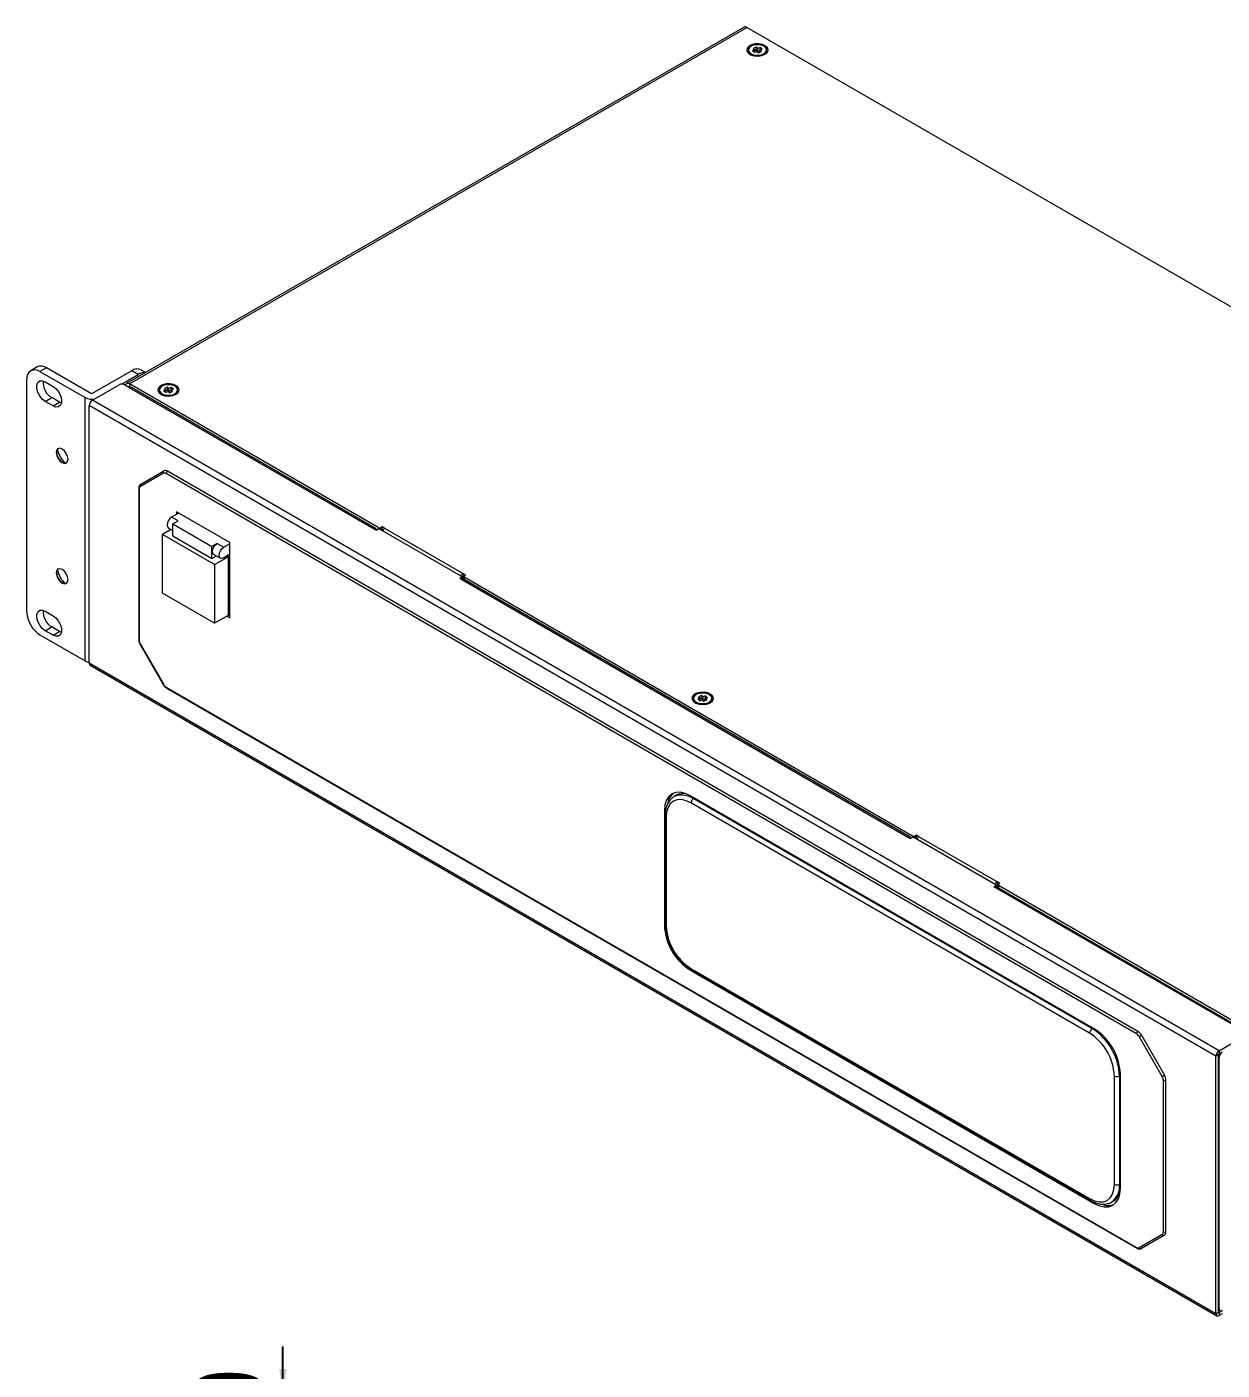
# Model space of a CAD drawing. Header units: millimetres. Extents: x 46 to 564, y 11 to 440.
# Drawn here: x 314.1 to 476.3, y 258.2 to 440.4 of the extents above; entities that cross this region are included whole.
import ezdxf

# ---------------------------------------------------------------- set-up
doc = ezdxf.new("R2010")
doc.units = ezdxf.units.MM
doc.layers.add('圖層0', color=5, linetype='Continuous')
doc.styles.add('SLDTEXTSTYLE0', font='TXT', dxfattribs={"width": 0.75})
doc.dimstyles.new('SLDDIMSTYLE1', dxfattribs={"dimtxt": 9.260417, "dimasz": 3.302, "dimexe": 0, "dimexo": 0.0625, "dimgap": 2.315104, "dimtad": 2, "dimlfac": 2, "dimrnd": 1e-09, "dimzin": 12, "dimdsep": 46, "dimtxsty": 'SLDTEXTSTYLE0', "dimsah": 1, "dimcen": 0.09, "dimadec": 0, "dimazin": 0, "dimtfac": 1, "dimtofl": 0, "dimtmove": 0, "dimatfit": 3, "dimfxl": 1, "dimtolj": 1, "dimtzin": 12, "dimarcsym": 0})

# ---------------------------------------------------------------- blocks, each defined once
blk = doc.blocks.new('*D7')
at = {"layer": '圖層0'}
for p, q in [((348.89, 255.04), (348.89, 261.39)), ((395.19, 255.04), (347.89, 255.04)), ((348.89, 245.04), (348.89, 255.04)), ((357.24, 245.04), (347.89, 245.04)), ((348.89, 245.04), (348.89, 238.69))]:
    blk.add_line(p, q, dxfattribs=at)
for points in [[(348.89, 255.04), (349.4, 258.34), (348.38, 258.34)], [(348.89, 245.04), (348.38, 241.74), (349.4, 241.74)]]:
    blk.add_solid(points, dxfattribs=at)
at = {"layer": '圖層0', "insert": (336.95, 247.88), "char_height": 9.26, "attachment_point": 1, "rotation": 90, "style": 'SLDTEXTSTYLE0'}
blk.add_mtext('20', dxfattribs=at)

msp = doc.modelspace()

# ---------------------------------------------------------------- linework, layer by layer
at = {"color": 7, "linetype": 'Continuous', "lineweight": 15}
for p, q in [((411.4763, 440.4063), (327.6842, 392.0341)), ((328.0591, 391.997), (411.8513, 440.3692)), ((563.5257, 352.8094), (411.8513, 440.3692)), ((413.1199, 437.687), (412.7068, 437.5244)), ((412.7068, 437.5244), (412.9181, 437.3456)), ((413.3312, 437.5082), (413.1199, 437.687)), ((413.1199, 437.2788), (413.1199, 437.687)), ((413.641, 437.6302), (413.3312, 437.5082)), ((413.3312, 437.0999), (413.3312, 437.5082)), ((413.6129, 437.2697), (413.9227, 437.3917)), ((413.9227, 437.3917), (413.641, 437.6302)), ((413.641, 437.2808), (413.641, 437.6302)), ((412.428, 436.772), (412.7236, 436.6179)), ((412.9181, 437.3456), (412.6083, 437.2236)), ((412.6083, 437.2236), (412.89, 436.9851)), ((412.89, 436.9851), (413.1998, 437.1071)), ((412.9181, 436.9962), (412.9181, 437.3456)), ((413.1199, 437.2788), (412.9181, 437.1993)), ((413.3312, 437.0999), (413.1199, 437.2788)), ((413.1998, 437.1071), (413.4111, 436.9282)), ((413.6129, 437.2108), (413.3312, 437.0999)), ((413.4111, 436.9282), (413.8242, 437.0909)), ((413.8242, 437.0909), (413.6129, 437.2697)), ((413.6129, 437.0077), (413.6129, 437.2697)), ((413.8074, 436.6179), (414.103, 436.772)), ((315.5605, 394.3013), (314.6767, 393.7911)), ((316.8104, 394.1776), (315.9266, 393.6673)), ((315.9266, 393.6673), (322.043, 390.1364)), ((322.9269, 390.6466), (316.8104, 394.1776)), ((328.3819, 393.7957), (322.9269, 390.6466)), ((329.2657, 393.2854), (328.3819, 393.7957)), ((329.6319, 393.9194), (330.2909, 393.539)), ((314.1588, 361.0055), (314.1588, 392.6465)), ((316.6337, 392.2793), (317.6943, 391.667)), ((323.033, 389.7894), (326.6746, 391.8916)), ((326.9969, 391.9756), (329.2657, 393.2854)), ((328.0888, 391.4834), (327.3817, 391.8917)), ((361.8235, 372.5053), (328.0591, 391.997)), ((328.0591, 391.997), (328.0591, 391.5887)), ((316.6337, 389.6255), (317.5175, 390.1358)), ((318.5782, 389.5235), (317.5175, 390.1358)), ((322.043, 354.4127), (322.043, 390.1364)), ((328.1761, 391.5212), (328.0591, 391.5887)), ((328.0888, 391.4834), (361.2167, 372.3591)), ((361.4667, 372.3838), (328.3388, 391.5082)), ((332.5249, 390.6449), (332.8205, 390.4909)), ((333.0151, 391.2185), (332.7052, 391.0965)), ((332.7052, 391.0965), (332.9869, 390.8581)), ((333.2169, 391.56), (332.8038, 391.3974)), ((332.8038, 391.3974), (333.0151, 391.2185)), ((332.9869, 390.8581), (333.2967, 390.98)), ((333.0151, 390.8691), (333.0151, 391.2185)), ((333.2169, 391.1517), (333.0151, 391.0723)), ((333.4281, 391.3811), (333.2169, 391.56)), ((333.2169, 391.1517), (333.2169, 391.56)), ((333.4281, 390.9729), (333.2169, 391.1517)), ((333.2967, 390.98), (333.508, 390.8012)), ((333.738, 391.5031), (333.4281, 391.3811)), ((333.4281, 390.9729), (333.4281, 391.3811)), ((333.7098, 391.0838), (333.4281, 390.9729)), ((333.508, 390.8012), (333.9211, 390.9638)), ((333.7098, 391.1427), (334.0197, 391.2646)), ((333.9211, 390.9638), (333.7098, 391.1427)), ((333.7098, 390.8806), (333.7098, 391.1427)), ((334.0197, 391.2646), (333.738, 391.5031)), ((333.738, 391.1537), (333.738, 391.5031)), ((333.9043, 390.4909), (334.2, 390.6449)), ((317.6943, 389.0132), (316.6337, 389.6255)), ((317.6943, 389.0132), (318.5782, 389.5235)), ((318.818, 389.4142), (318.5782, 389.5235)), ((475.4852, 300.8008), (322.6087, 389.0546)), ((322.6087, 354.1066), (322.6087, 389.0546)), ((475.9095, 301.5357), (323.033, 389.7894)), ((332.6736, 379.8804), (329.5523, 378.0779)), ((329.604, 378.3964), (332.7254, 380.1989)), ((464.6918, 303.8473), (333.0486, 379.8433)), ((464.8685, 304.1535), (333.2254, 380.1495)), ((329.3237, 377.8366), (329.3237, 357.283)), ((329.3969, 377.7345), (329.3969, 357.1809)), ((334.7429, 374.4762), (333.7804, 373.9206)), ((334.6643, 373.4103), (333.7804, 373.9206)), ((341.6829, 370.4699), (334.4351, 374.654)), ((334.4351, 374.654), (334.4351, 374.2985)), ((333.7009, 372.2416), (332.543, 371.5731)), ((333.3429, 372.4483), (333.9572, 372.0937)), ((333.9572, 373.0021), (334.6643, 373.4103)), ((333.9572, 373.0021), (339.2605, 369.9406)), ((333.9572, 371.369), (333.9572, 373.0021)), ((361.2167, 372.3591), (361.5703, 372.155)), ((361.6467, 372.1991), (361.5593, 372.2495)), ((361.7471, 372.257), (361.5703, 372.155)), ((373.0608, 365.9299), (362.1006, 372.257)), ((362.3538, 372.6073), (362.177, 372.5053)), ((362.3538, 372.199), (362.2775, 372.155)), ((362.3892, 372.1786), (362.3129, 372.1345)), ((362.7074, 372.4032), (362.3538, 372.6073)), ((362.3538, 372.199), (362.3538, 372.6073)), ((362.4574, 372.1393), (362.3538, 372.199)), ((373.314, 366.2801), (362.7074, 372.4032)), ((332.543, 363.6119), (332.543, 371.5731)), ((339.614, 367.4911), (332.543, 371.5731)), ((333.9572, 371.369), (339.2605, 368.3075)), ((339.9676, 370.3488), (339.2605, 369.9406)), ((339.9676, 370.3488), (340.8515, 369.8385)), ((341.6829, 370.3185), (340.8515, 369.8385)), ((341.6829, 360.2631), (341.6829, 370.4699)), ((339.2605, 368.3075), (339.2605, 369.9406)), ((339.2605, 368.3075), (339.8881, 368.6698)), ((339.5301, 368.8765), (340.414, 368.3663)), ((339.614, 367.4911), (341.4525, 368.5524)), ((341.5232, 368.7974), (340.8515, 368.4096)), ((341.2757, 368.6545), (341.4525, 368.5524)), ((341.4525, 368.5524), (341.4525, 360.5912)), ((341.5232, 360.632), (341.5232, 368.7974)), ((339.614, 367.4911), (339.614, 359.5298)), ((372.884, 365.6237), (373.0608, 365.7258)), ((372.884, 365.6237), (373.2376, 365.4196)), ((373.134, 365.4794), (373.134, 365.8278)), ((373.2376, 365.4196), (433.6952, 330.5182)), ((373.6675, 366.076), (373.314, 366.2801)), ((373.314, 366.2801), (373.314, 365.8719)), ((373.4175, 365.8121), (373.314, 365.8719)), ((373.314, 365.831), (373.314, 365.8719)), ((373.3561, 365.8475), (373.3561, 365.4644)), ((373.4175, 365.8719), (373.4175, 365.4667)), ((433.9452, 330.5429), (373.4875, 365.4444)), ((373.4908, 365.974), (373.6675, 366.076)), ((434.3019, 330.6643), (373.4908, 365.7699)), ((339.614, 359.5298), (332.543, 363.6119)), ((316.6337, 361.1691), (317.6943, 360.5568)), ((316.6337, 358.5153), (317.5175, 359.0256)), ((318.5782, 358.4133), (317.5175, 359.0256)), ((341.4525, 360.5912), (339.614, 359.5298)), ((341.2836, 360.4936), (341.6829, 360.2631)), ((341.4525, 360.6728), (341.5232, 360.632)), ((341.6829, 360.7242), (341.5232, 360.632)), ((341.6829, 360.6713), (341.6371, 360.6977)), ((315.9266, 357.9437), (322.043, 354.4127)), ((317.6943, 357.903), (316.6337, 358.5153)), ((317.6943, 357.903), (318.5782, 358.4133)), ((318.818, 358.304), (318.5782, 358.4133)), ((329.5125, 356.6353), (332.6339, 351.229)), ((329.5523, 356.6582), (332.6736, 351.2519)), ((475.4852, 265.8529), (322.6087, 354.1066)), ((322.733, 353.8319), (475.6095, 265.5782)), ((333.0486, 350.8561), (464.6918, 274.8601)), ((333.1004, 350.7416), (464.7436, 274.7456)), ((405.0034, 348.804), (405.299, 348.65)), ((405.4935, 349.3776), (405.1837, 349.2556)), ((405.1837, 349.2556), (405.4654, 349.0172)), ((405.6953, 349.7191), (405.2822, 349.5565)), ((405.2822, 349.5565), (405.4935, 349.3776)), ((405.4654, 349.0172), (405.7752, 349.1391)), ((405.4935, 349.0282), (405.4935, 349.3776)), ((405.6953, 349.3108), (405.4935, 349.2314)), ((405.9066, 349.5402), (405.6953, 349.7191)), ((405.6953, 349.3108), (405.6953, 349.7191)), ((405.9066, 349.132), (405.6953, 349.3108)), ((405.7752, 349.1391), (405.9865, 348.9603)), ((406.2164, 349.6622), (405.9066, 349.5402)), ((405.9066, 349.132), (405.9066, 349.5402)), ((406.1883, 349.2428), (405.9066, 349.132)), ((405.9865, 348.9603), (406.3996, 349.1229)), ((406.1883, 349.3017), (406.4981, 349.4237)), ((406.3996, 349.1229), (406.1883, 349.3017)), ((406.1883, 349.0397), (406.1883, 349.3017)), ((406.4981, 349.4237), (406.2164, 349.6622)), ((406.2164, 349.3128), (406.2164, 349.6622)), ((406.3828, 348.65), (406.6784, 348.804)), ((401.898, 335.9767), (401.973, 336.0225)), ((402.2558, 336.1858), (401.973, 336.0225)), ((458.9743, 304.4942), (404.1735, 336.13)), ((404.5977, 335.7626), (458.6914, 304.535)), ((400.6379, 334.0883), (400.6379, 318.574)), ((458.3379, 303.9226), (404.2442, 335.1502)), ((400.739, 333.4147), (400.739, 318.717)), ((400.8854, 333.2106), (400.8854, 318.5129)), ((433.6952, 330.5182), (434.0487, 330.3141)), ((434.1251, 330.3582), (434.0378, 330.4086)), ((434.2255, 330.4161), (434.0487, 330.3141)), ((445.5392, 324.089), (434.5791, 330.4161)), ((434.8323, 330.7664), (434.6555, 330.6643)), ((434.8323, 330.3581), (434.7559, 330.314)), ((434.8677, 330.3377), (434.7913, 330.2936)), ((435.1858, 330.5623), (434.8323, 330.7664)), ((434.8323, 330.3581), (434.8323, 330.7664)), ((434.9358, 330.2984), (434.8323, 330.3581)), ((445.7924, 324.4392), (435.1858, 330.5623)), ((446.146, 324.2351), (445.7924, 324.4392)), ((445.7924, 324.4392), (445.7924, 324.031)), ((445.3625, 323.7828), (445.5392, 323.8849)), ((445.3625, 323.7828), (445.716, 323.5787)), ((445.6124, 323.6385), (445.6124, 323.9869)), ((445.716, 323.5787), (478.844, 304.4543)), ((445.896, 323.9712), (445.7924, 324.031)), ((445.7924, 323.9901), (445.7924, 324.031)), ((445.896, 324.031), (445.896, 323.6257)), ((479.0939, 304.4791), (445.966, 323.6035)), ((445.9692, 324.1331), (446.146, 324.2351)), ((479.7335, 304.4372), (445.9692, 323.929)), ((404.1735, 312.4503), (458.9743, 280.8145)), ((404.2442, 312.6953), (458.3379, 281.4677)), ((404.3478, 312.4664), (458.4414, 281.2388)), ((468.1881, 298.0451), (465.0668, 303.4514)), ((465.3685, 303.6257), (468.4899, 298.2194)), ((475.9095, 301.5357), (479.5511, 303.6379)), ((475.8388, 301.0049), (475.4852, 300.8008)), ((475.4852, 265.8529), (475.4852, 300.8008)), ((475.8388, 266.057), (475.8388, 301.0049)), ((475.9095, 301.5357), (475.9095, 301.1274)), ((475.9095, 301.1274), (476.3212, 301.3651)), ((476.263, 301.2499), (476.3212, 301.2834)), ((475.9095, 266.5061), (475.9095, 300.6375)), ((461.6966, 283.4073), (461.6966, 298.105)), ((462.4037, 298.105), (462.4037, 283.4073)), ((462.5098, 282.8562), (462.5098, 298.3704)), ((468.3434, 276.9688), (468.3434, 297.5224)), ((468.697, 276.9688), (468.697, 297.5224)), ((461.3162, 281.0036), (461.599, 281.1669)), ((461.3911, 281.0494), (461.3162, 281.0036)), ((465.0668, 274.823), (468.1881, 276.6254)), ((468.4899, 276.511), (465.3685, 274.7085)), ((475.8388, 266.3778), (476.013, 266.2772)), ((476.3212, 266.2538), (475.9095, 266.0162)), ((476.3212, 266.3355), (476.263, 266.3019)), ((475.4852, 265.8529), (475.8388, 266.057)), ((475.9095, 266.0162), (475.9095, 265.6079)), ((476.3212, 265.8456), (475.9095, 265.6079))]:
    msp.add_line(p, q, dxfattribs=at)
at = {"color": 8, "linetype": 'Continuous', "lineweight": 15}
for p, q in [((327.9828, 391.5446), (328.0592, 391.5887)), ((361.8235, 372.2872), (361.8235, 372.5053)), ((362.177, 372.5053), (362.177, 372.2129)), ((373.0608, 365.5217), (373.0608, 365.7258)), ((373.134, 365.768), (373.314, 365.8719)), ((373.134, 365.7271), (373.314, 365.831)), ((373.4908, 365.7699), (373.4908, 365.4425)), ((404.7038, 335.8238), (404.5977, 335.7626)), ((400.8211, 334.194), (400.6379, 334.0883)), ((434.3019, 330.4462), (434.3019, 330.6643)), ((434.6555, 330.6643), (434.6555, 330.372)), ((445.5392, 323.6808), (445.5392, 323.8849)), ((445.6124, 323.9271), (445.7924, 324.031)), ((445.6124, 323.8862), (445.7924, 323.9901)), ((445.9692, 323.929), (445.9692, 323.6016)), ((400.7423, 318.6343), (400.6379, 318.574)), ((404.276, 312.5095), (404.1735, 312.4503)), ((458.6914, 304.535), (458.7975, 304.5962)), ((476.1923, 301.2907), (476.263, 301.2499)), ((475.9095, 300.6375), (475.8388, 300.6783)), ((462.5098, 298.1663), (462.4037, 298.105)), ((462.4037, 283.4073), (462.5098, 283.4685)), ((459.1603, 280.9219), (458.9743, 280.8145)), ((475.8388, 266.5469), (475.9095, 266.5061)), ((475.9095, 266.0162), (475.8388, 266.057))]:
    msp.add_line(p, q, dxfattribs=at)
at = {"color": 7, "linetype": 'Continuous', "lineweight": 15, "flags": 128}
for points in [[(414.2908, 437.8587), (413.8512, 438.0326), (413.3325, 438.103), (412.8047, 438.0605), (412.3392, 437.9108), (411.9988, 437.6741), (411.8294, 437.3825), (411.8159, 437.2872)], [(414.2908, 436.7157), (414.592, 436.9695), (414.714, 437.269), (414.6403, 437.5737), (414.381, 437.8424), (413.9711, 438.0389), (413.4658, 438.1367), (412.9335, 438.1225), (412.4461, 437.9982), (412.0693, 437.7807), (411.854, 437.4993), (411.8294, 437.192), (411.9988, 436.9003), (412.3392, 436.6637), (412.8047, 436.514), (413.3325, 436.4715), (413.8512, 436.5419), (414.2908, 436.7157)], [(413.9697, 436.7115), (414.3114, 436.9124), (414.4937, 437.1735), (414.4891, 437.4551), (414.2982, 437.7142), (413.9501, 437.9114), (413.4978, 438.0167), (413.0101, 438.014), (412.5613, 437.9038), (412.2197, 437.7029), (412.0373, 437.4417), (412.0419, 437.1602), (412.2328, 436.9011), (412.5809, 436.7039), (413.0332, 436.5986), (413.5209, 436.6013), (413.9697, 436.7115)], [(316.6337, 389.6255), (316.2407, 389.9324), (315.8951, 390.3623), (315.6386, 390.8634), (315.5021, 391.3752), (315.5021, 391.8361), (315.6386, 392.1903), (315.8951, 392.3952), (316.2407, 392.4261), (316.6337, 392.2793)], [(328.0591, 391.997), (327.9557, 392.045), (327.8562, 392.0675), (327.7645, 392.0639), (327.6841, 392.0341), (327.6182, 391.9794), (327.5692, 391.9018), (327.539, 391.8043), (327.5384, 391.8012)], [(334.3877, 391.7317), (333.9481, 391.9055), (333.4294, 391.9759), (332.9016, 391.9334), (332.4361, 391.7837), (332.0957, 391.5471), (331.9263, 391.2554), (331.9129, 391.1602)], [(334.3878, 390.5887), (334.6889, 390.8425), (334.8109, 391.1419), (334.7373, 391.4466), (334.478, 391.7153), (334.068, 391.9119), (333.5628, 392.0096), (333.0305, 391.9954), (332.543, 391.8712), (332.1662, 391.6536), (331.951, 391.3722), (331.9264, 391.0649), (332.0957, 390.7733), (332.4361, 390.5366), (332.9016, 390.3869), (333.4294, 390.3444), (333.9481, 390.4148), (334.3878, 390.5887)], [(334.0667, 390.5844), (334.4083, 390.7854), (334.5907, 391.0465), (334.5861, 391.328), (334.3952, 391.5871), (334.0471, 391.7843), (333.5947, 391.8896), (333.107, 391.887), (332.6582, 391.7768), (332.3166, 391.5758), (332.1342, 391.3147), (332.1388, 391.0331), (332.3297, 390.774), (332.6778, 390.5768), (333.1302, 390.4715), (333.6179, 390.4742), (334.0667, 390.5844)], [(317.6943, 391.667), (318.0873, 391.3601), (318.4329, 390.9301), (318.6894, 390.4291), (318.8259, 389.9172), (318.8259, 389.4564), (318.6894, 389.1022), (318.4329, 388.8973), (318.0873, 388.8664), (317.6943, 389.0132)], [(319.7273, 381.7768), (319.6667, 382.1633), (319.4943, 382.5609), (319.2362, 382.909), (318.9318, 383.1546), (318.6273, 383.2605), (318.3693, 383.2103), (318.1968, 383.0118), (318.1363, 382.6953), (318.1968, 382.3088), (318.3693, 381.9112), (318.6273, 381.5631), (318.9318, 381.3174), (319.2362, 381.2116), (319.4943, 381.2618), (319.6667, 381.4602), (319.7273, 381.7768)], [(318.207, 382.7361), (318.2675, 383.0527), (318.4058, 383.2288)], [(319.5285, 381.2841), (319.3069, 381.2524), (319.0025, 381.3582), (318.698, 381.6039), (318.44, 381.952), (318.2675, 382.3496), (318.207, 382.7361)], [(333.7804, 373.9206), (333.5436, 373.7295), (333.3429, 373.4587), (333.2088, 373.1495), (333.1617, 372.8489), (333.2088, 372.6027), (333.3429, 372.4483), (333.3429, 372.4483)], [(339.5301, 368.8765), (339.5301, 368.8765), (339.396, 369.0309), (339.3489, 369.2771), (339.396, 369.5777), (339.5301, 369.887), (339.7308, 370.1577), (339.9676, 370.3488)], [(340.8515, 368.4096), (340.6147, 368.3273), (340.414, 368.3663), (340.2798, 368.5207), (340.2327, 368.7669), (340.2798, 369.0675), (340.414, 369.3767), (340.6147, 369.6475), (340.8515, 369.8385)], [(319.7273, 365.446), (319.6667, 365.8325), (319.4943, 366.23), (319.2362, 366.5782), (318.9318, 366.8238), (318.6273, 366.9296), (318.3693, 366.8795), (318.1968, 366.681), (318.1363, 366.3644), (318.1968, 365.978), (318.3693, 365.5804), (318.6273, 365.2323), (318.9318, 364.9866), (319.2362, 364.8808), (319.4943, 364.9309), (319.6667, 365.1294), (319.7273, 365.446)], [(318.207, 366.4053), (318.2675, 366.7218), (318.4058, 366.898)], [(319.5285, 364.9532), (319.3069, 364.9216), (319.0025, 365.0274), (318.698, 365.2731), (318.44, 365.6212), (318.2675, 366.0188), (318.207, 366.4053)], [(316.6337, 358.5153), (316.2407, 358.8222), (315.8951, 359.2521), (315.6386, 359.7532), (315.5021, 360.265), (315.5021, 360.7258), (315.6386, 361.0801), (315.8951, 361.285), (316.2407, 361.3159), (316.6337, 361.1691)], [(317.6943, 360.5568), (318.0873, 360.2499), (318.4329, 359.8199), (318.6894, 359.3189), (318.8259, 358.807), (318.8259, 358.3462), (318.6894, 357.992), (318.4329, 357.787), (318.0873, 357.7561), (317.6943, 357.903)], [(406.8662, 349.8907), (406.4266, 350.0646), (405.9079, 350.135), (405.3801, 350.0925), (404.9146, 349.9428), (404.5741, 349.7062), (404.4048, 349.4145), (404.3913, 349.3193)], [(406.8662, 348.7478), (407.1673, 349.0016), (407.2893, 349.301), (407.2157, 349.6057), (406.9564, 349.8744), (406.5465, 350.071), (406.0412, 350.1687), (405.5089, 350.1545), (405.0214, 350.0302), (404.6446, 349.8127), (404.4294, 349.5313), (404.4048, 349.224), (404.5741, 348.9324), (404.9146, 348.6957), (405.3801, 348.546), (405.9079, 348.5035), (406.4266, 348.5739), (406.8662, 348.7478)], [(406.5451, 348.7435), (406.8867, 348.9444), (407.0691, 349.2056), (407.0645, 349.4871), (406.8736, 349.7462), (406.5255, 349.9434), (406.0732, 350.0487), (405.5855, 350.0461), (405.1366, 349.9359), (404.795, 349.7349), (404.6127, 349.4738), (404.6173, 349.1922), (404.8082, 348.9331), (405.1563, 348.7359), (405.6086, 348.6306), (406.0963, 348.6333), (406.5451, 348.7435)], [(404.1735, 336.13), (403.4837, 336.4497), (402.8205, 336.6003), (402.2092, 336.5759), (401.6735, 336.3774), (401.2338, 336.0126), (400.9071, 335.4953), (400.7059, 334.8456), (400.6379, 334.0883)], [(404.2442, 335.1502), (403.5889, 335.4539), (402.9589, 335.597), (402.3782, 335.5738), (401.8692, 335.3852), (401.4515, 335.0386), (401.1411, 334.5473), (400.95, 333.93), (400.8854, 333.2106)], [(465.0668, 303.4514), (465.0946, 303.4675), (465.1281, 303.4868), (465.166, 303.5087), (465.2069, 303.5324), (465.2493, 303.5568), (465.2914, 303.5811), (465.3317, 303.6044), (465.3685, 303.6257)], [(468.1881, 298.0451), (468.2159, 298.0612), (468.2494, 298.0805), (468.2873, 298.1024), (468.3283, 298.1261), (468.3706, 298.1505), (468.4127, 298.1748), (468.453, 298.1981), (468.4899, 298.2194)], [(458.3379, 281.4677), (458.9931, 281.164), (459.6232, 281.0209), (460.2039, 281.0441), (460.7129, 281.2327), (461.1306, 281.5793), (461.4409, 282.0706), (461.6321, 282.6879), (461.6966, 283.4073)], [(458.9743, 280.8145), (459.664, 280.4947), (460.3272, 280.3442), (460.9385, 280.3686), (461.4743, 280.5671), (461.9139, 280.9319), (462.2407, 281.4491), (462.4419, 282.0989), (462.5098, 282.8562)]]:
    msp.add_lwpolyline(points, dxfattribs=at)
at = {"color": 8, "linetype": 'Continuous', "lineweight": 15, "flags": 128}
for points in [[(332.6339, 351.229), (332.6339, 351.229), (332.6392, 351.2321), (332.6526, 351.2398), (332.6736, 351.2519)], [(401.973, 336.0225), (401.9727, 336.0224), (402.5353, 336.2307), (403.1771, 336.2564), (403.8735, 336.0983), (404.5977, 335.7626)]]:
    msp.add_lwpolyline(points, dxfattribs=at)
at = {"color": 7, "linetype": 'Continuous', "lineweight": 15}
for centre, radius, start, end in [((411.6316, 440.0625), 0.3772, 54.380983, 114.307918), ((414.0295, 437.2215), 0.6887, 5.477184, 67.703088), ((315.2365, 392.8213), 1.0918, 50.796773, 189.214127), ((316.0781, 393.1554), 1.2574, 54.382616, 114.307081), ((329.1141, 392.7735), 1.2574, 65.686309, 125.617989), ((318.6668, 392.1157), 2.2893, 173.155366, 239.866451), ((327.0281, 391.2093), 0.7685, 62.609606, 117.390825), ((330.0611, 392.0597), 1.4612, 82.950612, 122.976413), ((322.9287, 391.8521), 1.9308, 242.697773, 282.212229), ((327.9889, 391.5007), 0.1126, 51.385474, 131.906888), ((328.2353, 391.279), 0.2515, 65.693212, 125.618252), ((334.1264, 391.0944), 0.6887, 5.477373, 67.702048), ((323.5298, 389.0126), 0.9221, 122.605296, 177.394653), ((321.927, 383.9652), 3.7531, 193.661975, 226.332659), ((332.862, 380.0132), 0.2306, 126.351402, 215.185943), ((332.8289, 379.5366), 0.3772, 54.3819, 114.315155), ((332.9325, 379.7406), 0.503, 54.382491, 114.313492), ((333.4324, 379.8258), 0.3842, 122.606069, 177.393993), ((329.7724, 377.7715), 0.3773, 125.697095, 185.620429), ((329.7407, 378.2108), 0.2306, 126.351877, 215.185295), ((361.3548, 372.1899), 0.2184, 350.785623, 129.204087), ((361.9238, 371.9158), 0.3843, 62.610098, 117.389779), ((362.0003, 372.8464), 0.3842, 242.608888, 297.390989), ((363.1142, 371.7649), 0.7569, 122.514795, 155.936009), ((321.9271, 367.6344), 3.7531, 193.662044, 226.33259), ((373.7211, 365.6415), 0.7573, 122.519164, 156.099192), ((373.022, 365.8278), 0.1092, 290.78451, 69.21586), ((372.5644, 365.8631), 0.7502, 326.371474, 357.552963), ((373.384, 365.2152), 0.2515, 65.693212, 125.618252), ((373.5295, 365.8719), 0.1092, 110.782056, 249.216835), ((317.9968, 361.1802), 3.842, 182.605459, 237.394508), ((318.6668, 361.0055), 2.2893, 173.155241, 239.866583), ((330.4784, 357.2179), 1.0821, 181.956577, 211.143986), ((322.836, 355.8573), 1.6479, 241.236418, 262.072204), ((322.9027, 354.0742), 0.2958, 173.702187, 234.985622), ((333.6212, 351.7741), 1.082, 208.855422, 238.045263), ((406.6048, 349.2534), 0.6888, 5.483372, 67.696481), ((403.2156, 334.786), 2.1629, 128.923075, 168.389161), ((403.2447, 334.3282), 2.1044, 79.690633, 118.030074), ((405.0118, 335.1153), 0.7684, 122.605664, 177.394403), ((433.8332, 330.349), 0.2184, 350.785623, 129.204087), ((434.4023, 330.0749), 0.3843, 62.610098, 117.389779), ((434.4787, 331.0055), 0.3842, 242.609413, 297.390957), ((435.5929, 329.9237), 0.7573, 122.519164, 156.099192), ((446.1995, 323.8006), 0.7573, 122.519164, 156.099192), ((445.5005, 323.9869), 0.1092, 290.78451, 69.21586), ((445.0429, 324.0222), 0.7502, 326.371474, 357.552963), ((445.8625, 323.3743), 0.2515, 65.693212, 125.618252), ((446.0079, 324.031), 0.1092, 110.782223, 249.218147), ((408.314, 318.9233), 7.684, 182.605477, 237.394524), ((408.1777, 318.8447), 7.2998, 182.605478, 237.394522), ((459.1055, 303.8876), 0.7684, 122.605664, 177.394403), ((454.3438, 297.7383), 8.0682, 2.605508, 57.39448), ((454.8337, 298.0211), 7.684, 2.605533, 57.394491), ((454.4043, 297.7732), 7.2998, 2.605436, 57.394551), ((465.0756, 303.8298), 0.3842, 122.606069, 177.393993), ((464.1191, 302.9293), 1.082, 28.855198, 58.045131), ((464.105, 302.9294), 1.4427, 28.855866, 58.044974), ((476.4063, 300.7589), 0.9221, 122.605296, 177.394653), ((475.9923, 300.9979), 0.1537, 122.607018, 177.39356), ((476.6771, 300.6026), 0.7684, 122.60551, 177.39456), ((462.0502, 298.7874), 0.7685, 242.609381, 297.390552), ((467.262, 297.4855), 1.0821, 1.956567, 31.144086), ((468.5202, 297.8636), 0.3843, 242.60968, 297.390751), ((467.255, 297.4732), 1.4429, 1.957047, 31.142947), ((462.0502, 284.0897), 0.7685, 242.609381, 297.390552), ((460.8682, 282.6918), 2.1566, 252.040082, 291.099098), ((460.551, 282.899), 2.0245, 301.17639, 341.098082), ((467.9679, 276.9319), 0.3773, 305.697326, 5.620388), ((468.3974, 276.7222), 0.2306, 204.816545, 293.642818), ((468.5202, 277.31), 0.3843, 242.60968, 297.390751), ((468.1963, 276.9196), 0.5031, 305.69964, 5.619407), ((464.9115, 275.1667), 0.3772, 234.381828, 294.314479), ((465.2761, 274.9197), 0.2306, 204.816343, 293.642894), ((476.125, 266.4711), 0.2184, 170.785965, 309.20327), ((475.7438, 265.8109), 0.262, 170.78596, 309.203271), ((475.8819, 266.05), 0.0437, 170.785946, 309.203251)]:
    msp.add_arc(centre, radius, start, end, dxfattribs=at)
at = {"color": 8, "linetype": 'Continuous', "lineweight": 15}
for centre, radius, start, end in [((329.4488, 377.8491), 0.1257, 185.709054, 245.623977), ((329.4488, 357.2954), 0.1257, 185.690768, 245.628068), ((344.1708, 331.3062), 29.2648, 119.968692, 120.058518), ((333.1705, 350.8423), 0.1227, 173.549246, 235.13865), ((400.9779, 333.4316), 0.2395, 184.022626, 247.282996), ((400.9892, 318.7419), 0.2515, 185.694834, 245.625336), ((404.4896, 312.6685), 0.2469, 173.753482, 234.934331), ((459.7394, 283.1551), 2.6762, 308.110723, 5.406834), ((458.5882, 281.4431), 0.2516, 174.380369, 234.293097), ((464.8169, 274.8478), 0.1258, 174.380316, 234.294771)]:
    msp.add_arc(centre, radius, start, end, dxfattribs=at)
at = {"color": 7, "linetype": 'Continuous', "lineweight": 15}
for points, knots in [([(329.604, 378.3964), (329.5502, 378.3559), (329.4359, 378.2696), (329.3408, 378.0683), (329.3293, 377.9124), (329.3237, 377.8366)], [0, 0, 0, 0, 0.31302526, 0.66555543, 1, 1, 1, 1]), ([(329.3237, 357.283), (329.3276, 357.2181), (329.3381, 357.0396), (329.4153, 356.8133), (329.4942, 356.6689), (329.5125, 356.6353)], [0, 0, 0, 0, 0.304261114, 0.837774251, 1, 1, 1, 1]), ([(332.6339, 351.229), (332.6713, 351.1699), (332.7758, 351.005), (332.9424, 350.8405), (333.0689, 350.7613), (333.1004, 350.7416)], [0, 0, 0, 0, 0.295097728, 0.824580394, 1, 1, 1, 1]), ([(401.8892, 335.959), (401.7566, 335.8653), (401.4678, 335.661), (401.1379, 335.1981), (400.8887, 334.6216), (400.7588, 334.017), (400.7449, 333.5934), (400.739, 333.4147)], [0, 0, 0, 0, 0.18092747, 0.3942705, 0.61175161, 0.83623382, 1, 1, 1, 1]), ([(400.739, 318.717), (400.7424, 318.5784), (400.7522, 318.1796), (400.8594, 317.4855), (401.0922, 316.6465), (401.4302, 315.8115), (401.8604, 315.0054), (402.3708, 314.2513), (402.9471, 313.5706), (403.5628, 312.9952), (404.0387, 312.6492), (404.2991, 312.4952), (404.3478, 312.4664)], [0, 0, 0, 0, 0.06133725, 0.17656223, 0.29155208, 0.40626024, 0.52080074, 0.63535966, 0.7501, 0.86522108, 0.97478387, 1, 1, 1, 1]), ([(458.4414, 281.2388), (458.5609, 281.1738), (458.9066, 280.9856), (459.4836, 280.782), (460.155, 280.6847), (460.7764, 280.7655), (461.1997, 280.9037), (461.3766, 281.048), (461.4, 281.0671)], [0, 0, 0, 0, 0.1152539, 0.33340972, 0.55110888, 0.76390755, 0.96882057, 1, 1, 1, 1]), ([(464.7436, 274.7456), (464.8015, 274.7169), (464.9405, 274.648), (465.1634, 274.6221), (465.3055, 274.6819), (465.3686, 274.7085)], [0, 0, 0, 0, 0.283998427, 0.68192404, 1, 1, 1, 1])]:
    msp.add_open_spline(points, degree=3, knots=knots, dxfattribs=at)

# ---------------------------------------------------------------- dimensions: what is measured, and where the dimension line sits
at = {"layer": '圖層0'}
dim = msp.add_linear_dim(base=(348.8886, 255.0408), p1=(358.2363, 245.0408), p2=(396.1863, 255.0408), angle=90, dimstyle='SLDDIMSTYLE1', dxfattribs=at)
dim.commit()
dim.dimension.update_dxf_attribs({"geometry": '*D7', "text_midpoint": (348.8886, 254.7151), "dimtype": 160})

doc.saveas('drawing.dxf')
